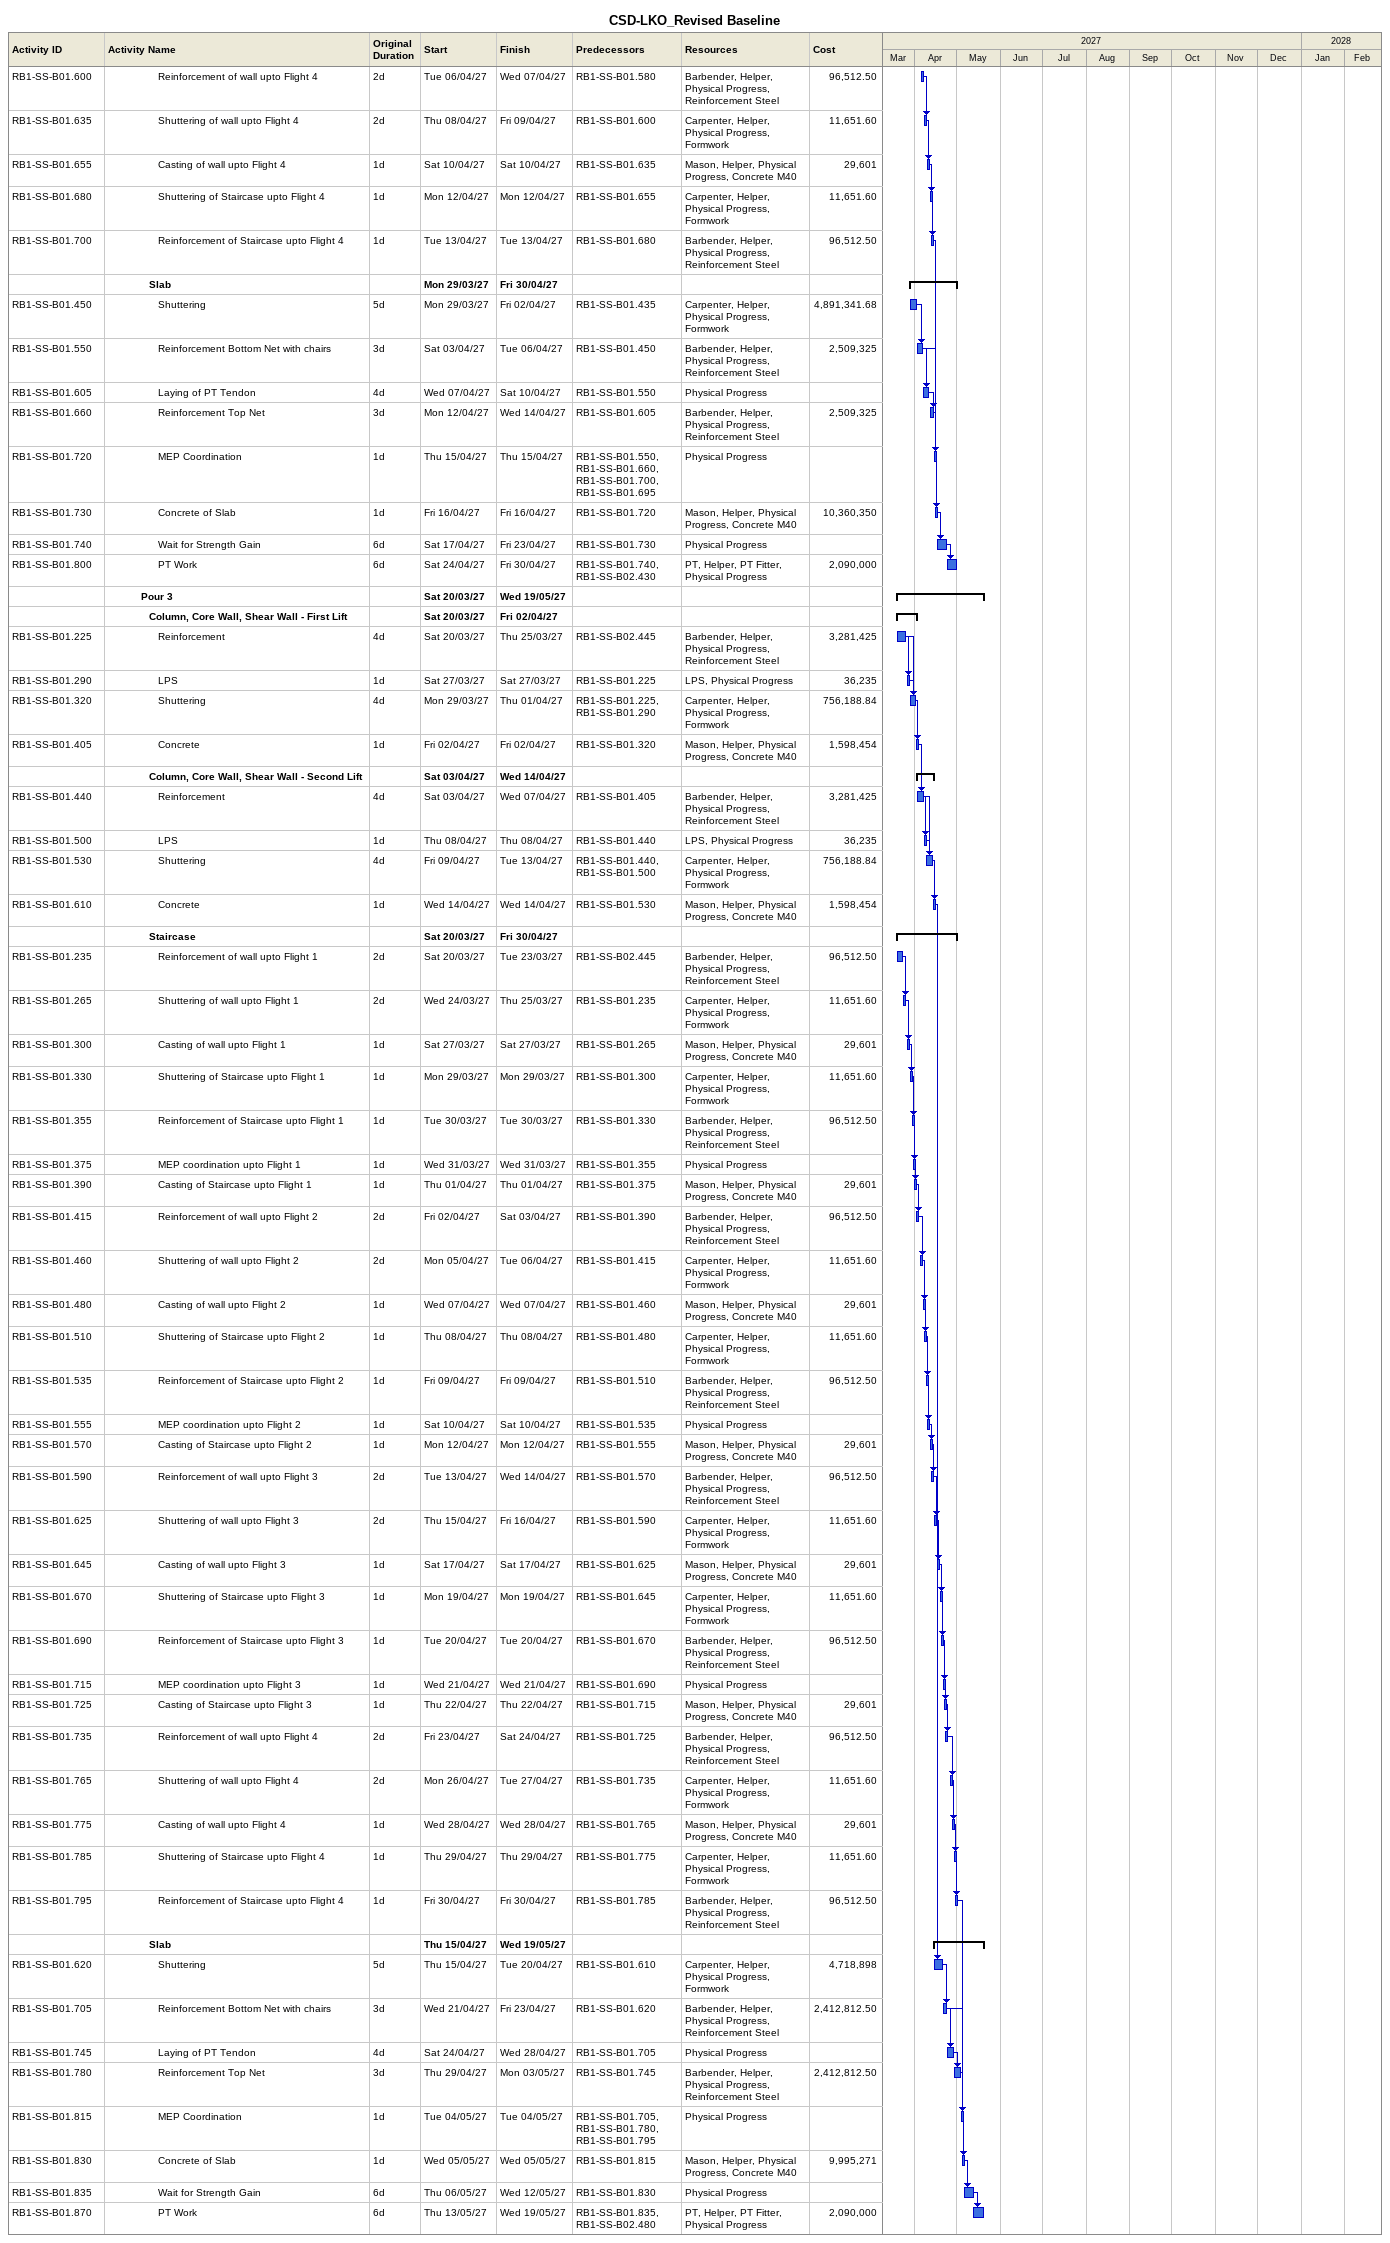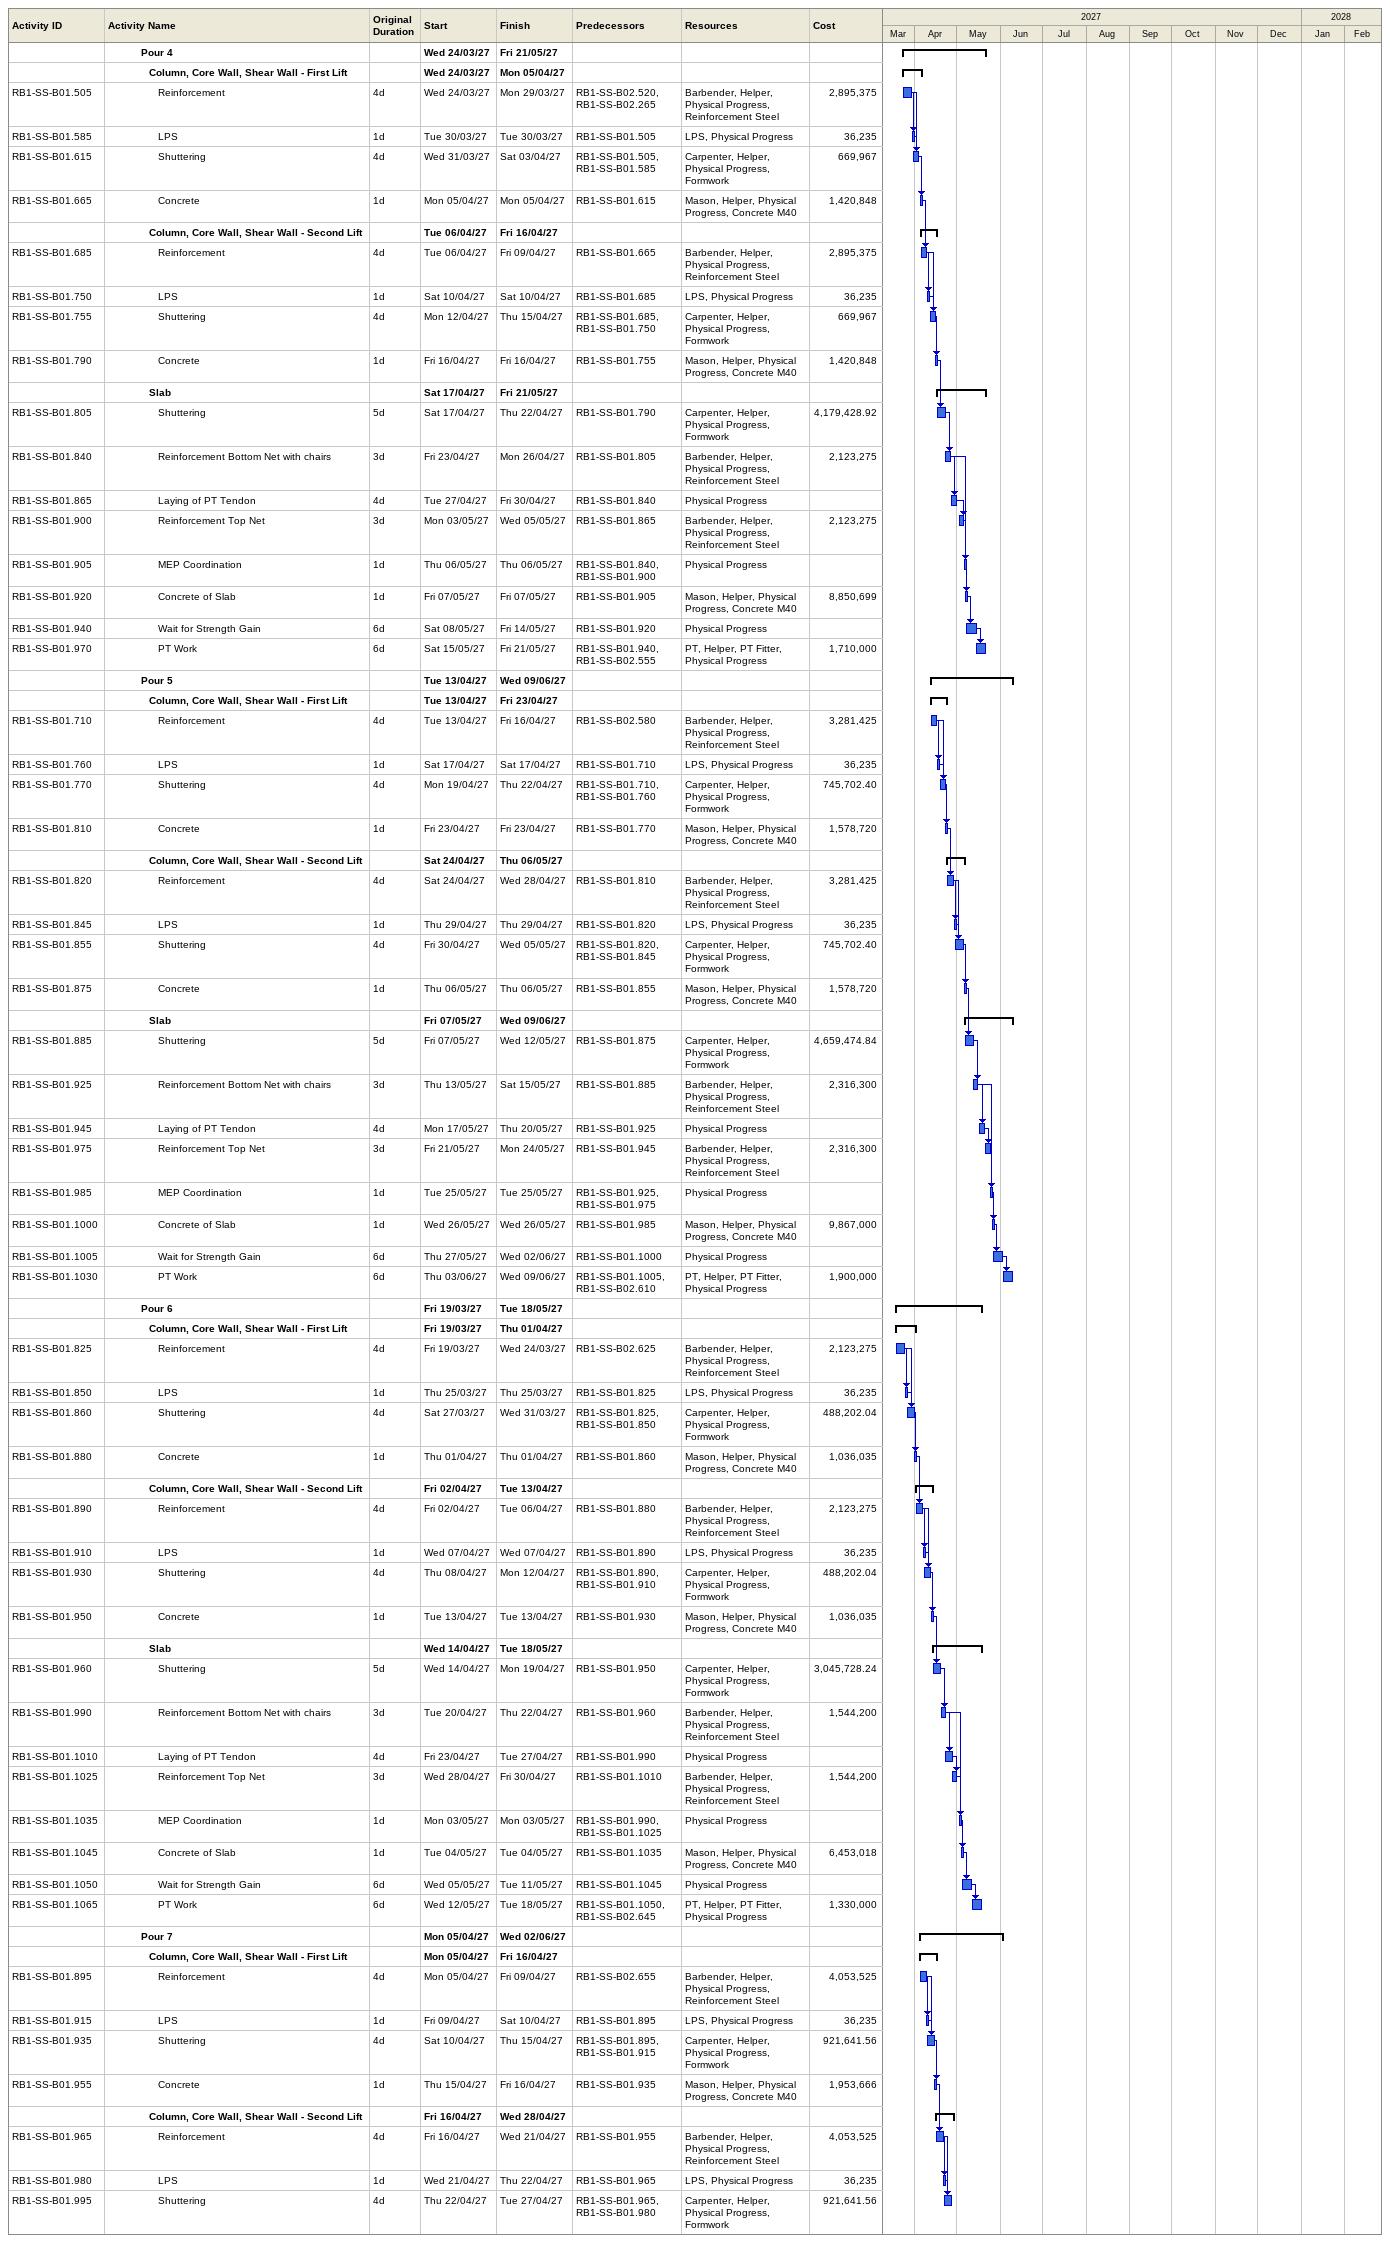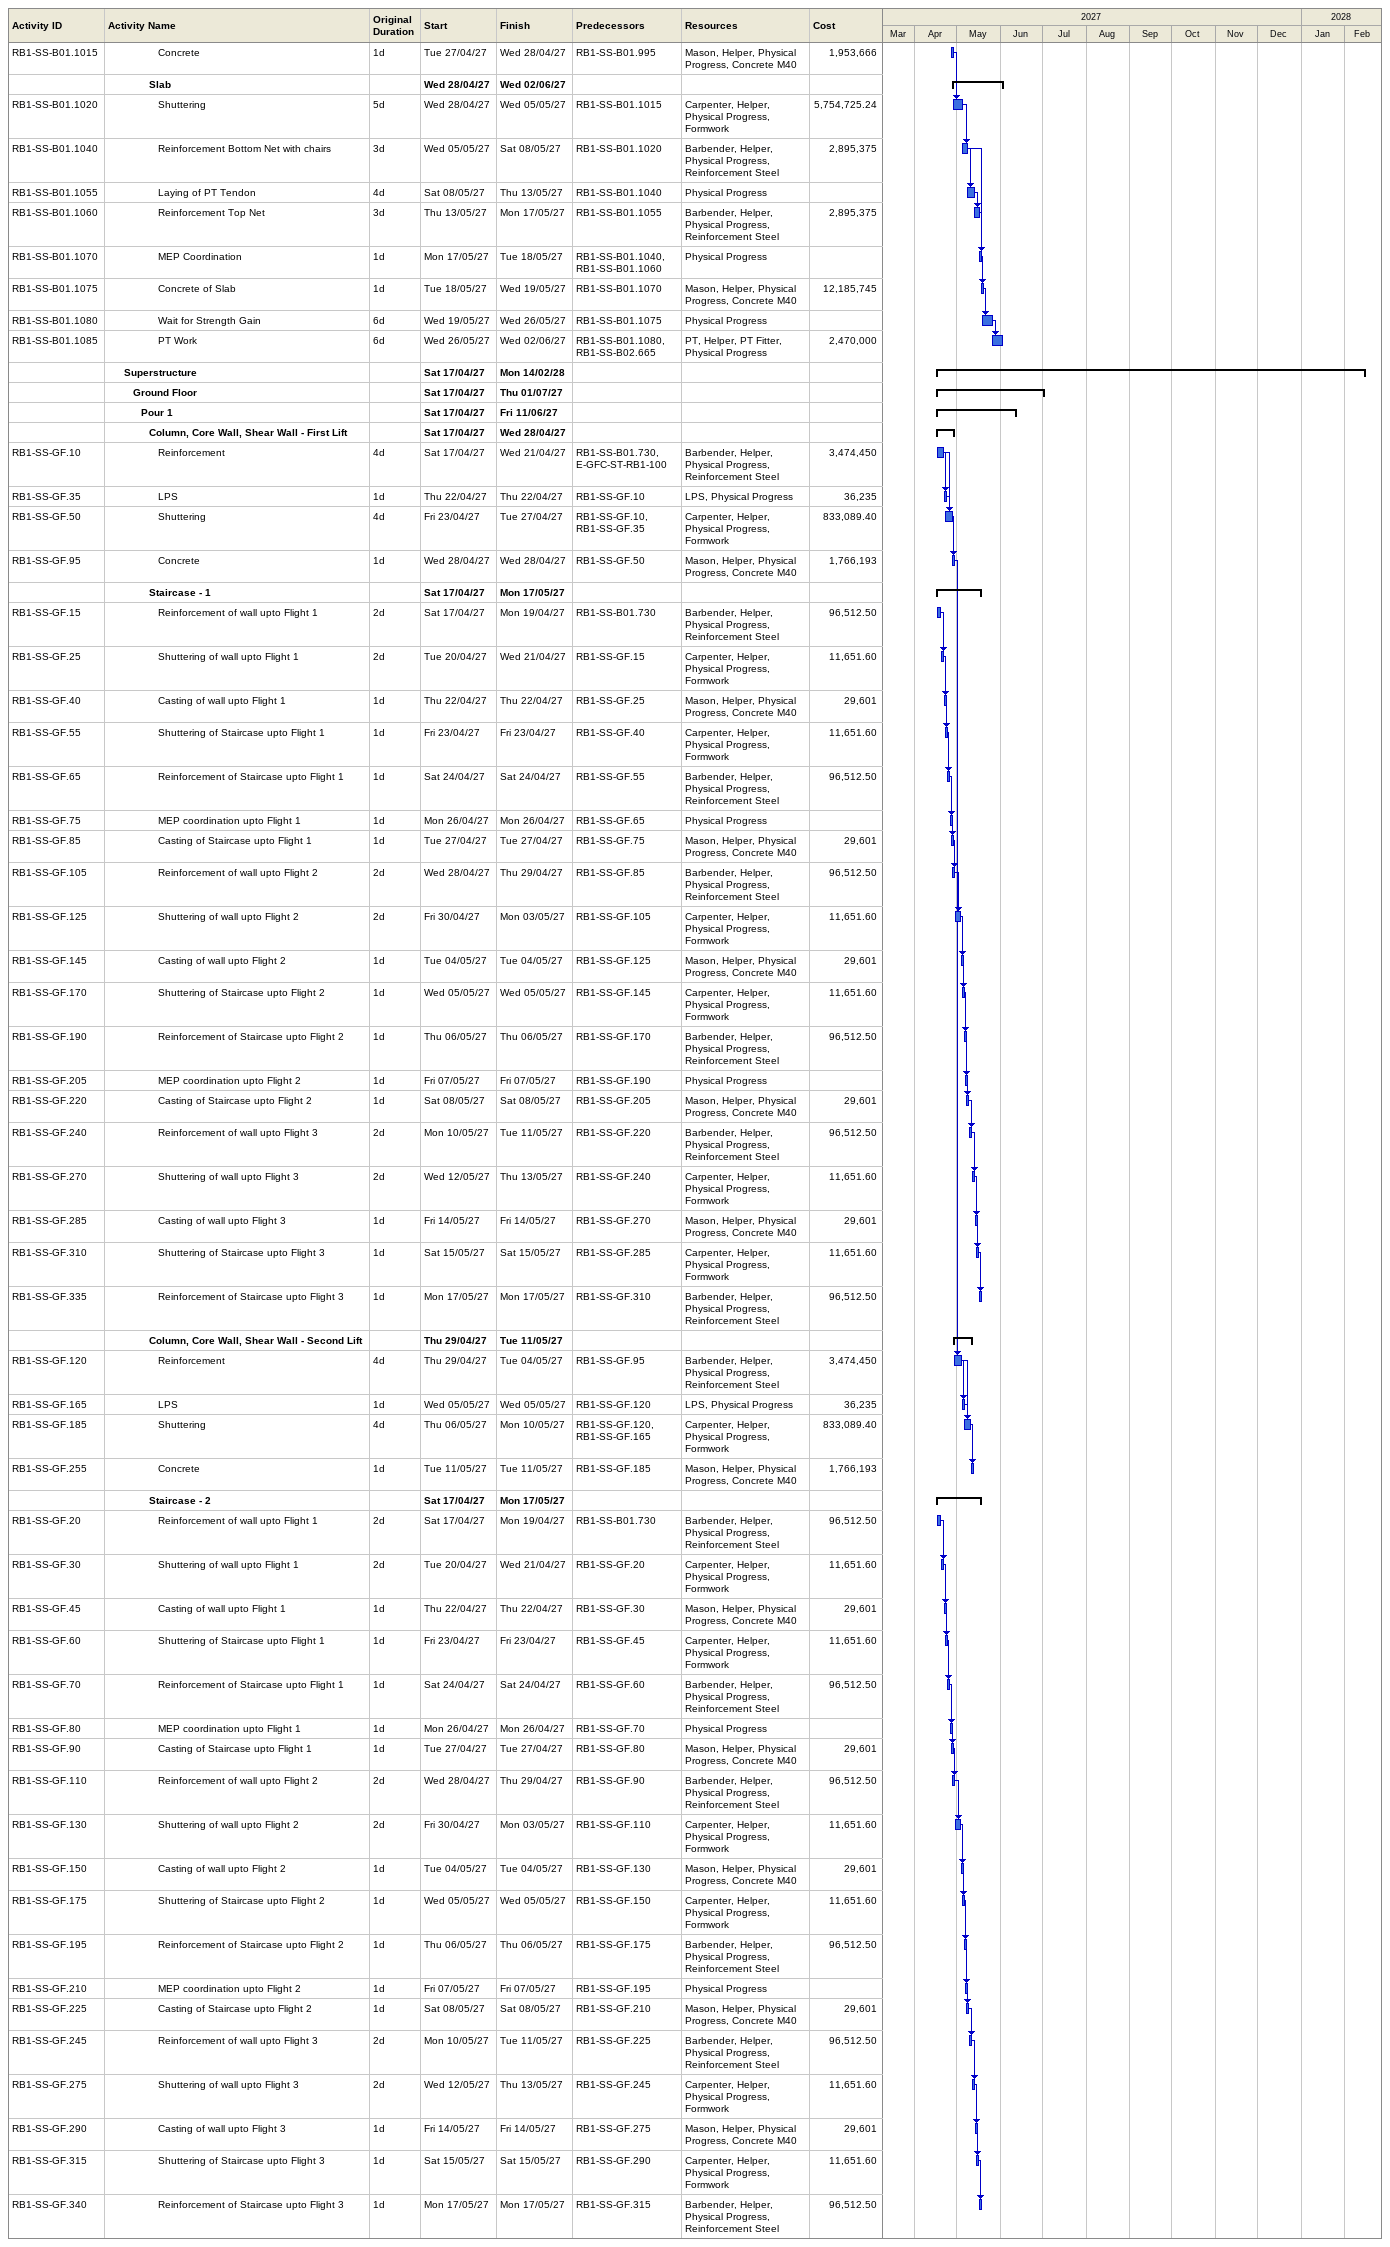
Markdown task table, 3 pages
CSD-LKO_Revised Baseline

| ID | Level | Task | Original duration | Start | Finish | Predecessors | Resources | Cost |
|---|---|---|---|---|---|---|---|---|
| RB1-SS-B01.600 | 7 | Reinforcement of wall upto Flight 4 | 2d | 2027-04-06 | 2027-04-07 | RB1-SS-B01.580 | Barbender, Helper, Physical Progress, Reinforcement Steel | 96512.50 |
| RB1-SS-B01.635 | 7 | Shuttering of wall upto Flight 4 | 2d | 2027-04-08 | 2027-04-09 | RB1-SS-B01.600 | Carpenter, Helper, Physical Progress, Formwork | 11651.60 |
| RB1-SS-B01.655 | 7 | Casting of wall upto Flight 4 | 1d | 2027-04-10 | 2027-04-10 | RB1-SS-B01.635 | Mason, Helper, Physical Progress, Concrete M40 | 29601 |
| RB1-SS-B01.680 | 7 | Shuttering of Staircase upto Flight 4 | 1d | 2027-04-12 | 2027-04-12 | RB1-SS-B01.655 | Carpenter, Helper, Physical Progress, Formwork | 11651.60 |
| RB1-SS-B01.700 | 7 | Reinforcement of Staircase upto Flight 4 | 1d | 2027-04-13 | 2027-04-13 | RB1-SS-B01.680 | Barbender, Helper, Physical Progress, Reinforcement Steel | 96512.50 |
|  | 6 | **Slab** |  | 2027-03-29 | 2027-04-30 |  |  |  |
| RB1-SS-B01.450 | 7 | Shuttering | 5d | 2027-03-29 | 2027-04-02 | RB1-SS-B01.435 | Carpenter, Helper, Physical Progress, Formwork | 4891341.68 |
| RB1-SS-B01.550 | 7 | Reinforcement Bottom Net with chairs | 3d | 2027-04-03 | 2027-04-06 | RB1-SS-B01.450 | Barbender, Helper, Physical Progress, Reinforcement Steel | 2509325 |
| RB1-SS-B01.605 | 7 | Laying of PT Tendon | 4d | 2027-04-07 | 2027-04-10 | RB1-SS-B01.550 | Physical Progress |  |
| RB1-SS-B01.660 | 7 | Reinforcement Top Net | 3d | 2027-04-12 | 2027-04-14 | RB1-SS-B01.605 | Barbender, Helper, Physical Progress, Reinforcement Steel | 2509325 |
| RB1-SS-B01.720 | 7 | MEP Coordination | 1d | 2027-04-15 | 2027-04-15 | RB1-SS-B01.550, RB1-SS-B01.660, RB1-SS-B01.700, RB1-SS-B01.695 | Physical Progress |  |
| RB1-SS-B01.730 | 7 | Concrete of Slab | 1d | 2027-04-16 | 2027-04-16 | RB1-SS-B01.720 | Mason, Helper, Physical Progress, Concrete M40 | 10360350 |
| RB1-SS-B01.740 | 7 | Wait for Strength Gain | 6d | 2027-04-17 | 2027-04-23 | RB1-SS-B01.730 | Physical Progress |  |
| RB1-SS-B01.800 | 7 | PT Work | 6d | 2027-04-24 | 2027-04-30 | RB1-SS-B01.740, RB1-SS-B02.430 | PT, Helper, PT Fitter, Physical Progress | 2090000 |
|  | 5 | **Pour 3** |  | 2027-03-20 | 2027-05-19 |  |  |  |
|  | 6 | **Column, Core Wall, Shear Wall - First Lift** |  | 2027-03-20 | 2027-04-02 |  |  |  |
| RB1-SS-B01.225 | 7 | Reinforcement | 4d | 2027-03-20 | 2027-03-25 | RB1-SS-B02.445 | Barbender, Helper, Physical Progress, Reinforcement Steel | 3281425 |
| RB1-SS-B01.290 | 7 | LPS | 1d | 2027-03-27 | 2027-03-27 | RB1-SS-B01.225 | LPS, Physical Progress | 36235 |
| RB1-SS-B01.320 | 7 | Shuttering | 4d | 2027-03-29 | 2027-04-01 | RB1-SS-B01.225, RB1-SS-B01.290 | Carpenter, Helper, Physical Progress, Formwork | 756188.84 |
| RB1-SS-B01.405 | 7 | Concrete | 1d | 2027-04-02 | 2027-04-02 | RB1-SS-B01.320 | Mason, Helper, Physical Progress, Concrete M40 | 1598454 |
|  | 6 | **Column, Core Wall, Shear Wall - Second Lift** |  | 2027-04-03 | 2027-04-14 |  |  |  |
| RB1-SS-B01.440 | 7 | Reinforcement | 4d | 2027-04-03 | 2027-04-07 | RB1-SS-B01.405 | Barbender, Helper, Physical Progress, Reinforcement Steel | 3281425 |
| RB1-SS-B01.500 | 7 | LPS | 1d | 2027-04-08 | 2027-04-08 | RB1-SS-B01.440 | LPS, Physical Progress | 36235 |
| RB1-SS-B01.530 | 7 | Shuttering | 4d | 2027-04-09 | 2027-04-13 | RB1-SS-B01.440, RB1-SS-B01.500 | Carpenter, Helper, Physical Progress, Formwork | 756188.84 |
| RB1-SS-B01.610 | 7 | Concrete | 1d | 2027-04-14 | 2027-04-14 | RB1-SS-B01.530 | Mason, Helper, Physical Progress, Concrete M40 | 1598454 |
|  | 6 | **Staircase** |  | 2027-03-20 | 2027-04-30 |  |  |  |
| RB1-SS-B01.235 | 7 | Reinforcement of wall upto Flight 1 | 2d | 2027-03-20 | 2027-03-23 | RB1-SS-B02.445 | Barbender, Helper, Physical Progress, Reinforcement Steel | 96512.50 |
| RB1-SS-B01.265 | 7 | Shuttering of wall upto Flight 1 | 2d | 2027-03-24 | 2027-03-25 | RB1-SS-B01.235 | Carpenter, Helper, Physical Progress, Formwork | 11651.60 |
| RB1-SS-B01.300 | 7 | Casting of wall upto Flight 1 | 1d | 2027-03-27 | 2027-03-27 | RB1-SS-B01.265 | Mason, Helper, Physical Progress, Concrete M40 | 29601 |
| RB1-SS-B01.330 | 7 | Shuttering of Staircase upto Flight 1 | 1d | 2027-03-29 | 2027-03-29 | RB1-SS-B01.300 | Carpenter, Helper, Physical Progress, Formwork | 11651.60 |
| RB1-SS-B01.355 | 7 | Reinforcement of Staircase upto Flight 1 | 1d | 2027-03-30 | 2027-03-30 | RB1-SS-B01.330 | Barbender, Helper, Physical Progress, Reinforcement Steel | 96512.50 |
| RB1-SS-B01.375 | 7 | MEP coordination upto Flight 1 | 1d | 2027-03-31 | 2027-03-31 | RB1-SS-B01.355 | Physical Progress |  |
| RB1-SS-B01.390 | 7 | Casting of Staircase upto Flight 1 | 1d | 2027-04-01 | 2027-04-01 | RB1-SS-B01.375 | Mason, Helper, Physical Progress, Concrete M40 | 29601 |
| RB1-SS-B01.415 | 7 | Reinforcement of wall upto Flight 2 | 2d | 2027-04-02 | 2027-04-03 | RB1-SS-B01.390 | Barbender, Helper, Physical Progress, Reinforcement Steel | 96512.50 |
| RB1-SS-B01.460 | 7 | Shuttering of wall upto Flight 2 | 2d | 2027-04-05 | 2027-04-06 | RB1-SS-B01.415 | Carpenter, Helper, Physical Progress, Formwork | 11651.60 |
| RB1-SS-B01.480 | 7 | Casting of wall upto Flight 2 | 1d | 2027-04-07 | 2027-04-07 | RB1-SS-B01.460 | Mason, Helper, Physical Progress, Concrete M40 | 29601 |
| RB1-SS-B01.510 | 7 | Shuttering of Staircase upto Flight 2 | 1d | 2027-04-08 | 2027-04-08 | RB1-SS-B01.480 | Carpenter, Helper, Physical Progress, Formwork | 11651.60 |
| RB1-SS-B01.535 | 7 | Reinforcement of Staircase upto Flight 2 | 1d | 2027-04-09 | 2027-04-09 | RB1-SS-B01.510 | Barbender, Helper, Physical Progress, Reinforcement Steel | 96512.50 |
| RB1-SS-B01.555 | 7 | MEP coordination upto Flight 2 | 1d | 2027-04-10 | 2027-04-10 | RB1-SS-B01.535 | Physical Progress |  |
| RB1-SS-B01.570 | 7 | Casting of Staircase upto Flight 2 | 1d | 2027-04-12 | 2027-04-12 | RB1-SS-B01.555 | Mason, Helper, Physical Progress, Concrete M40 | 29601 |
| RB1-SS-B01.590 | 7 | Reinforcement of wall upto Flight 3 | 2d | 2027-04-13 | 2027-04-14 | RB1-SS-B01.570 | Barbender, Helper, Physical Progress, Reinforcement Steel | 96512.50 |
| RB1-SS-B01.625 | 7 | Shuttering of wall upto Flight 3 | 2d | 2027-04-15 | 2027-04-16 | RB1-SS-B01.590 | Carpenter, Helper, Physical Progress, Formwork | 11651.60 |
| RB1-SS-B01.645 | 7 | Casting of wall upto Flight 3 | 1d | 2027-04-17 | 2027-04-17 | RB1-SS-B01.625 | Mason, Helper, Physical Progress, Concrete M40 | 29601 |
| RB1-SS-B01.670 | 7 | Shuttering of Staircase upto Flight 3 | 1d | 2027-04-19 | 2027-04-19 | RB1-SS-B01.645 | Carpenter, Helper, Physical Progress, Formwork | 11651.60 |
| RB1-SS-B01.690 | 7 | Reinforcement of Staircase upto Flight 3 | 1d | 2027-04-20 | 2027-04-20 | RB1-SS-B01.670 | Barbender, Helper, Physical Progress, Reinforcement Steel | 96512.50 |
| RB1-SS-B01.715 | 7 | MEP coordination upto Flight 3 | 1d | 2027-04-21 | 2027-04-21 | RB1-SS-B01.690 | Physical Progress |  |
| RB1-SS-B01.725 | 7 | Casting of Staircase upto Flight 3 | 1d | 2027-04-22 | 2027-04-22 | RB1-SS-B01.715 | Mason, Helper, Physical Progress, Concrete M40 | 29601 |
| RB1-SS-B01.735 | 7 | Reinforcement of wall upto Flight 4 | 2d | 2027-04-23 | 2027-04-24 | RB1-SS-B01.725 | Barbender, Helper, Physical Progress, Reinforcement Steel | 96512.50 |
| RB1-SS-B01.765 | 7 | Shuttering of wall upto Flight 4 | 2d | 2027-04-26 | 2027-04-27 | RB1-SS-B01.735 | Carpenter, Helper, Physical Progress, Formwork | 11651.60 |
| RB1-SS-B01.775 | 7 | Casting of wall upto Flight 4 | 1d | 2027-04-28 | 2027-04-28 | RB1-SS-B01.765 | Mason, Helper, Physical Progress, Concrete M40 | 29601 |
| RB1-SS-B01.785 | 7 | Shuttering of Staircase upto Flight 4 | 1d | 2027-04-29 | 2027-04-29 | RB1-SS-B01.775 | Carpenter, Helper, Physical Progress, Formwork | 11651.60 |
| RB1-SS-B01.795 | 7 | Reinforcement of Staircase upto Flight 4 | 1d | 2027-04-30 | 2027-04-30 | RB1-SS-B01.785 | Barbender, Helper, Physical Progress, Reinforcement Steel | 96512.50 |
|  | 6 | **Slab** |  | 2027-04-15 | 2027-05-19 |  |  |  |
| RB1-SS-B01.620 | 7 | Shuttering | 5d | 2027-04-15 | 2027-04-20 | RB1-SS-B01.610 | Carpenter, Helper, Physical Progress, Formwork | 4718898 |
| RB1-SS-B01.705 | 7 | Reinforcement Bottom Net with chairs | 3d | 2027-04-21 | 2027-04-23 | RB1-SS-B01.620 | Barbender, Helper, Physical Progress, Reinforcement Steel | 2412812.50 |
| RB1-SS-B01.745 | 7 | Laying of PT Tendon | 4d | 2027-04-24 | 2027-04-28 | RB1-SS-B01.705 | Physical Progress |  |
| RB1-SS-B01.780 | 7 | Reinforcement Top Net | 3d | 2027-04-29 | 2027-05-03 | RB1-SS-B01.745 | Barbender, Helper, Physical Progress, Reinforcement Steel | 2412812.50 |
| RB1-SS-B01.815 | 7 | MEP Coordination | 1d | 2027-05-04 | 2027-05-04 | RB1-SS-B01.705, RB1-SS-B01.780, RB1-SS-B01.795 | Physical Progress |  |
| RB1-SS-B01.830 | 7 | Concrete of Slab | 1d | 2027-05-05 | 2027-05-05 | RB1-SS-B01.815 | Mason, Helper, Physical Progress, Concrete M40 | 9995271 |
| RB1-SS-B01.835 | 7 | Wait for Strength Gain | 6d | 2027-05-06 | 2027-05-12 | RB1-SS-B01.830 | Physical Progress |  |
| RB1-SS-B01.870 | 7 | PT Work | 6d | 2027-05-13 | 2027-05-19 | RB1-SS-B01.835, RB1-SS-B02.480 | PT, Helper, PT Fitter, Physical Progress | 2090000 |
|  | 5 | **Pour 4** |  | 2027-03-24 | 2027-05-21 |  |  |  |
|  | 6 | **Column, Core Wall, Shear Wall - First Lift** |  | 2027-03-24 | 2027-04-05 |  |  |  |
| RB1-SS-B01.505 | 7 | Reinforcement | 4d | 2027-03-24 | 2027-03-29 | RB1-SS-B02.520, RB1-SS-B02.265 | Barbender, Helper, Physical Progress, Reinforcement Steel | 2895375 |
| RB1-SS-B01.585 | 7 | LPS | 1d | 2027-03-30 | 2027-03-30 | RB1-SS-B01.505 | LPS, Physical Progress | 36235 |
| RB1-SS-B01.615 | 7 | Shuttering | 4d | 2027-03-31 | 2027-04-03 | RB1-SS-B01.505, RB1-SS-B01.585 | Carpenter, Helper, Physical Progress, Formwork | 669967 |
| RB1-SS-B01.665 | 7 | Concrete | 1d | 2027-04-05 | 2027-04-05 | RB1-SS-B01.615 | Mason, Helper, Physical Progress, Concrete M40 | 1420848 |
|  | 6 | **Column, Core Wall, Shear Wall - Second Lift** |  | 2027-04-06 | 2027-04-16 |  |  |  |
| RB1-SS-B01.685 | 7 | Reinforcement | 4d | 2027-04-06 | 2027-04-09 | RB1-SS-B01.665 | Barbender, Helper, Physical Progress, Reinforcement Steel | 2895375 |
| RB1-SS-B01.750 | 7 | LPS | 1d | 2027-04-10 | 2027-04-10 | RB1-SS-B01.685 | LPS, Physical Progress | 36235 |
| RB1-SS-B01.755 | 7 | Shuttering | 4d | 2027-04-12 | 2027-04-15 | RB1-SS-B01.685, RB1-SS-B01.750 | Carpenter, Helper, Physical Progress, Formwork | 669967 |
| RB1-SS-B01.790 | 7 | Concrete | 1d | 2027-04-16 | 2027-04-16 | RB1-SS-B01.755 | Mason, Helper, Physical Progress, Concrete M40 | 1420848 |
|  | 6 | **Slab** |  | 2027-04-17 | 2027-05-21 |  |  |  |
| RB1-SS-B01.805 | 7 | Shuttering | 5d | 2027-04-17 | 2027-04-22 | RB1-SS-B01.790 | Carpenter, Helper, Physical Progress, Formwork | 4179428.92 |
| RB1-SS-B01.840 | 7 | Reinforcement Bottom Net with chairs | 3d | 2027-04-23 | 2027-04-26 | RB1-SS-B01.805 | Barbender, Helper, Physical Progress, Reinforcement Steel | 2123275 |
| RB1-SS-B01.865 | 7 | Laying of PT Tendon | 4d | 2027-04-27 | 2027-04-30 | RB1-SS-B01.840 | Physical Progress |  |
| RB1-SS-B01.900 | 7 | Reinforcement Top Net | 3d | 2027-05-03 | 2027-05-05 | RB1-SS-B01.865 | Barbender, Helper, Physical Progress, Reinforcement Steel | 2123275 |
| RB1-SS-B01.905 | 7 | MEP Coordination | 1d | 2027-05-06 | 2027-05-06 | RB1-SS-B01.840, RB1-SS-B01.900 | Physical Progress |  |
| RB1-SS-B01.920 | 7 | Concrete of Slab | 1d | 2027-05-07 | 2027-05-07 | RB1-SS-B01.905 | Mason, Helper, Physical Progress, Concrete M40 | 8850699 |
| RB1-SS-B01.940 | 7 | Wait for Strength Gain | 6d | 2027-05-08 | 2027-05-14 | RB1-SS-B01.920 | Physical Progress |  |
| RB1-SS-B01.970 | 7 | PT Work | 6d | 2027-05-15 | 2027-05-21 | RB1-SS-B01.940, RB1-SS-B02.555 | PT, Helper, PT Fitter, Physical Progress | 1710000 |
|  | 5 | **Pour 5** |  | 2027-04-13 | 2027-06-09 |  |  |  |
|  | 6 | **Column, Core Wall, Shear Wall - First Lift** |  | 2027-04-13 | 2027-04-23 |  |  |  |
| RB1-SS-B01.710 | 7 | Reinforcement | 4d | 2027-04-13 | 2027-04-16 | RB1-SS-B02.580 | Barbender, Helper, Physical Progress, Reinforcement Steel | 3281425 |
| RB1-SS-B01.760 | 7 | LPS | 1d | 2027-04-17 | 2027-04-17 | RB1-SS-B01.710 | LPS, Physical Progress | 36235 |
| RB1-SS-B01.770 | 7 | Shuttering | 4d | 2027-04-19 | 2027-04-22 | RB1-SS-B01.710, RB1-SS-B01.760 | Carpenter, Helper, Physical Progress, Formwork | 745702.40 |
| RB1-SS-B01.810 | 7 | Concrete | 1d | 2027-04-23 | 2027-04-23 | RB1-SS-B01.770 | Mason, Helper, Physical Progress, Concrete M40 | 1578720 |
|  | 6 | **Column, Core Wall, Shear Wall - Second Lift** |  | 2027-04-24 | 2027-05-06 |  |  |  |
| RB1-SS-B01.820 | 7 | Reinforcement | 4d | 2027-04-24 | 2027-04-28 | RB1-SS-B01.810 | Barbender, Helper, Physical Progress, Reinforcement Steel | 3281425 |
| RB1-SS-B01.845 | 7 | LPS | 1d | 2027-04-29 | 2027-04-29 | RB1-SS-B01.820 | LPS, Physical Progress | 36235 |
| RB1-SS-B01.855 | 7 | Shuttering | 4d | 2027-04-30 | 2027-05-05 | RB1-SS-B01.820, RB1-SS-B01.845 | Carpenter, Helper, Physical Progress, Formwork | 745702.40 |
| RB1-SS-B01.875 | 7 | Concrete | 1d | 2027-05-06 | 2027-05-06 | RB1-SS-B01.855 | Mason, Helper, Physical Progress, Concrete M40 | 1578720 |
|  | 6 | **Slab** |  | 2027-05-07 | 2027-06-09 |  |  |  |
| RB1-SS-B01.885 | 7 | Shuttering | 5d | 2027-05-07 | 2027-05-12 | RB1-SS-B01.875 | Carpenter, Helper, Physical Progress, Formwork | 4659474.84 |
| RB1-SS-B01.925 | 7 | Reinforcement Bottom Net with chairs | 3d | 2027-05-13 | 2027-05-15 | RB1-SS-B01.885 | Barbender, Helper, Physical Progress, Reinforcement Steel | 2316300 |
| RB1-SS-B01.945 | 7 | Laying of PT Tendon | 4d | 2027-05-17 | 2027-05-20 | RB1-SS-B01.925 | Physical Progress |  |
| RB1-SS-B01.975 | 7 | Reinforcement Top Net | 3d | 2027-05-21 | 2027-05-24 | RB1-SS-B01.945 | Barbender, Helper, Physical Progress, Reinforcement Steel | 2316300 |
| RB1-SS-B01.985 | 7 | MEP Coordination | 1d | 2027-05-25 | 2027-05-25 | RB1-SS-B01.925, RB1-SS-B01.975 | Physical Progress |  |
| RB1-SS-B01.1000 | 7 | Concrete of Slab | 1d | 2027-05-26 | 2027-05-26 | RB1-SS-B01.985 | Mason, Helper, Physical Progress, Concrete M40 | 9867000 |
| RB1-SS-B01.1005 | 7 | Wait for Strength Gain | 6d | 2027-05-27 | 2027-06-02 | RB1-SS-B01.1000 | Physical Progress |  |
| RB1-SS-B01.1030 | 7 | PT Work | 6d | 2027-06-03 | 2027-06-09 | RB1-SS-B01.1005, RB1-SS-B02.610 | PT, Helper, PT Fitter, Physical Progress | 1900000 |
|  | 5 | **Pour 6** |  | 2027-03-19 | 2027-05-18 |  |  |  |
|  | 6 | **Column, Core Wall, Shear Wall - First Lift** |  | 2027-03-19 | 2027-04-01 |  |  |  |
| RB1-SS-B01.825 | 7 | Reinforcement | 4d | 2027-03-19 | 2027-03-24 | RB1-SS-B02.625 | Barbender, Helper, Physical Progress, Reinforcement Steel | 2123275 |
| RB1-SS-B01.850 | 7 | LPS | 1d | 2027-03-25 | 2027-03-25 | RB1-SS-B01.825 | LPS, Physical Progress | 36235 |
| RB1-SS-B01.860 | 7 | Shuttering | 4d | 2027-03-27 | 2027-03-31 | RB1-SS-B01.825, RB1-SS-B01.850 | Carpenter, Helper, Physical Progress, Formwork | 488202.04 |
| RB1-SS-B01.880 | 7 | Concrete | 1d | 2027-04-01 | 2027-04-01 | RB1-SS-B01.860 | Mason, Helper, Physical Progress, Concrete M40 | 1036035 |
|  | 6 | **Column, Core Wall, Shear Wall - Second Lift** |  | 2027-04-02 | 2027-04-13 |  |  |  |
| RB1-SS-B01.890 | 7 | Reinforcement | 4d | 2027-04-02 | 2027-04-06 | RB1-SS-B01.880 | Barbender, Helper, Physical Progress, Reinforcement Steel | 2123275 |
| RB1-SS-B01.910 | 7 | LPS | 1d | 2027-04-07 | 2027-04-07 | RB1-SS-B01.890 | LPS, Physical Progress | 36235 |
| RB1-SS-B01.930 | 7 | Shuttering | 4d | 2027-04-08 | 2027-04-12 | RB1-SS-B01.890, RB1-SS-B01.910 | Carpenter, Helper, Physical Progress, Formwork | 488202.04 |
| RB1-SS-B01.950 | 7 | Concrete | 1d | 2027-04-13 | 2027-04-13 | RB1-SS-B01.930 | Mason, Helper, Physical Progress, Concrete M40 | 1036035 |
|  | 6 | **Slab** |  | 2027-04-14 | 2027-05-18 |  |  |  |
| RB1-SS-B01.960 | 7 | Shuttering | 5d | 2027-04-14 | 2027-04-19 | RB1-SS-B01.950 | Carpenter, Helper, Physical Progress, Formwork | 3045728.24 |
| RB1-SS-B01.990 | 7 | Reinforcement Bottom Net with chairs | 3d | 2027-04-20 | 2027-04-22 | RB1-SS-B01.960 | Barbender, Helper, Physical Progress, Reinforcement Steel | 1544200 |
| RB1-SS-B01.1010 | 7 | Laying of PT Tendon | 4d | 2027-04-23 | 2027-04-27 | RB1-SS-B01.990 | Physical Progress |  |
| RB1-SS-B01.1025 | 7 | Reinforcement Top Net | 3d | 2027-04-28 | 2027-04-30 | RB1-SS-B01.1010 | Barbender, Helper, Physical Progress, Reinforcement Steel | 1544200 |
| RB1-SS-B01.1035 | 7 | MEP Coordination | 1d | 2027-05-03 | 2027-05-03 | RB1-SS-B01.990, RB1-SS-B01.1025 | Physical Progress |  |
| RB1-SS-B01.1045 | 7 | Concrete of Slab | 1d | 2027-05-04 | 2027-05-04 | RB1-SS-B01.1035 | Mason, Helper, Physical Progress, Concrete M40 | 6453018 |
| RB1-SS-B01.1050 | 7 | Wait for Strength Gain | 6d | 2027-05-05 | 2027-05-11 | RB1-SS-B01.1045 | Physical Progress |  |
| RB1-SS-B01.1065 | 7 | PT Work | 6d | 2027-05-12 | 2027-05-18 | RB1-SS-B01.1050, RB1-SS-B02.645 | PT, Helper, PT Fitter, Physical Progress | 1330000 |
|  | 5 | **Pour 7** |  | 2027-04-05 | 2027-06-02 |  |  |  |
|  | 6 | **Column, Core Wall, Shear Wall - First Lift** |  | 2027-04-05 | 2027-04-16 |  |  |  |
| RB1-SS-B01.895 | 7 | Reinforcement | 4d | 2027-04-05 | 2027-04-09 | RB1-SS-B02.655 | Barbender, Helper, Physical Progress, Reinforcement Steel | 4053525 |
| RB1-SS-B01.915 | 7 | LPS | 1d | 2027-04-09 | 2027-04-10 | RB1-SS-B01.895 | LPS, Physical Progress | 36235 |
| RB1-SS-B01.935 | 7 | Shuttering | 4d | 2027-04-10 | 2027-04-15 | RB1-SS-B01.895, RB1-SS-B01.915 | Carpenter, Helper, Physical Progress, Formwork | 921641.56 |
| RB1-SS-B01.955 | 7 | Concrete | 1d | 2027-04-15 | 2027-04-16 | RB1-SS-B01.935 | Mason, Helper, Physical Progress, Concrete M40 | 1953666 |
|  | 6 | **Column, Core Wall, Shear Wall - Second Lift** |  | 2027-04-16 | 2027-04-28 |  |  |  |
| RB1-SS-B01.965 | 7 | Reinforcement | 4d | 2027-04-16 | 2027-04-21 | RB1-SS-B01.955 | Barbender, Helper, Physical Progress, Reinforcement Steel | 4053525 |
| RB1-SS-B01.980 | 7 | LPS | 1d | 2027-04-21 | 2027-04-22 | RB1-SS-B01.965 | LPS, Physical Progress | 36235 |
| RB1-SS-B01.995 | 7 | Shuttering | 4d | 2027-04-22 | 2027-04-27 | RB1-SS-B01.965, RB1-SS-B01.980 | Carpenter, Helper, Physical Progress, Formwork | 921641.56 |
| RB1-SS-B01.1015 | 7 | Concrete | 1d | 2027-04-27 | 2027-04-28 | RB1-SS-B01.995 | Mason, Helper, Physical Progress, Concrete M40 | 1953666 |
|  | 6 | **Slab** |  | 2027-04-28 | 2027-06-02 |  |  |  |
| RB1-SS-B01.1020 | 7 | Shuttering | 5d | 2027-04-28 | 2027-05-05 | RB1-SS-B01.1015 | Carpenter, Helper, Physical Progress, Formwork | 5754725.24 |
| RB1-SS-B01.1040 | 7 | Reinforcement Bottom Net with chairs | 3d | 2027-05-05 | 2027-05-08 | RB1-SS-B01.1020 | Barbender, Helper, Physical Progress, Reinforcement Steel | 2895375 |
| RB1-SS-B01.1055 | 7 | Laying of PT Tendon | 4d | 2027-05-08 | 2027-05-13 | RB1-SS-B01.1040 | Physical Progress |  |
| RB1-SS-B01.1060 | 7 | Reinforcement Top Net | 3d | 2027-05-13 | 2027-05-17 | RB1-SS-B01.1055 | Barbender, Helper, Physical Progress, Reinforcement Steel | 2895375 |
| RB1-SS-B01.1070 | 7 | MEP Coordination | 1d | 2027-05-17 | 2027-05-18 | RB1-SS-B01.1040, RB1-SS-B01.1060 | Physical Progress |  |
| RB1-SS-B01.1075 | 7 | Concrete of Slab | 1d | 2027-05-18 | 2027-05-19 | RB1-SS-B01.1070 | Mason, Helper, Physical Progress, Concrete M40 | 12185745 |
| RB1-SS-B01.1080 | 7 | Wait for Strength Gain | 6d | 2027-05-19 | 2027-05-26 | RB1-SS-B01.1075 | Physical Progress |  |
| RB1-SS-B01.1085 | 7 | PT Work | 6d | 2027-05-26 | 2027-06-02 | RB1-SS-B01.1080, RB1-SS-B02.665 | PT, Helper, PT Fitter, Physical Progress | 2470000 |
|  | 3 | **Superstructure** |  | 2027-04-17 | 2028-02-14 |  |  |  |
|  | 4 | **Ground Floor** |  | 2027-04-17 | 2027-07-01 |  |  |  |
|  | 5 | **Pour 1** |  | 2027-04-17 | 2027-06-11 |  |  |  |
|  | 6 | **Column, Core Wall, Shear Wall - First Lift** |  | 2027-04-17 | 2027-04-28 |  |  |  |
| RB1-SS-GF.10 | 7 | Reinforcement | 4d | 2027-04-17 | 2027-04-21 | RB1-SS-B01.730, E-GFC-ST-RB1-100 | Barbender, Helper, Physical Progress, Reinforcement Steel | 3474450 |
| RB1-SS-GF.35 | 7 | LPS | 1d | 2027-04-22 | 2027-04-22 | RB1-SS-GF.10 | LPS, Physical Progress | 36235 |
| RB1-SS-GF.50 | 7 | Shuttering | 4d | 2027-04-23 | 2027-04-27 | RB1-SS-GF.10, RB1-SS-GF.35 | Carpenter, Helper, Physical Progress, Formwork | 833089.40 |
| RB1-SS-GF.95 | 7 | Concrete | 1d | 2027-04-28 | 2027-04-28 | RB1-SS-GF.50 | Mason, Helper, Physical Progress, Concrete M40 | 1766193 |
|  | 6 | **Staircase - 1** |  | 2027-04-17 | 2027-05-17 |  |  |  |
| RB1-SS-GF.15 | 7 | Reinforcement of wall upto Flight 1 | 2d | 2027-04-17 | 2027-04-19 | RB1-SS-B01.730 | Barbender, Helper, Physical Progress, Reinforcement Steel | 96512.50 |
| RB1-SS-GF.25 | 7 | Shuttering of wall upto Flight 1 | 2d | 2027-04-20 | 2027-04-21 | RB1-SS-GF.15 | Carpenter, Helper, Physical Progress, Formwork | 11651.60 |
| RB1-SS-GF.40 | 7 | Casting of wall upto Flight 1 | 1d | 2027-04-22 | 2027-04-22 | RB1-SS-GF.25 | Mason, Helper, Physical Progress, Concrete M40 | 29601 |
| RB1-SS-GF.55 | 7 | Shuttering of Staircase upto Flight 1 | 1d | 2027-04-23 | 2027-04-23 | RB1-SS-GF.40 | Carpenter, Helper, Physical Progress, Formwork | 11651.60 |
| RB1-SS-GF.65 | 7 | Reinforcement of Staircase upto Flight 1 | 1d | 2027-04-24 | 2027-04-24 | RB1-SS-GF.55 | Barbender, Helper, Physical Progress, Reinforcement Steel | 96512.50 |
| RB1-SS-GF.75 | 7 | MEP coordination upto Flight 1 | 1d | 2027-04-26 | 2027-04-26 | RB1-SS-GF.65 | Physical Progress |  |
| RB1-SS-GF.85 | 7 | Casting of Staircase upto Flight 1 | 1d | 2027-04-27 | 2027-04-27 | RB1-SS-GF.75 | Mason, Helper, Physical Progress, Concrete M40 | 29601 |
| RB1-SS-GF.105 | 7 | Reinforcement of wall upto Flight 2 | 2d | 2027-04-28 | 2027-04-29 | RB1-SS-GF.85 | Barbender, Helper, Physical Progress, Reinforcement Steel | 96512.50 |
| RB1-SS-GF.125 | 7 | Shuttering of wall upto Flight 2 | 2d | 2027-04-30 | 2027-05-03 | RB1-SS-GF.105 | Carpenter, Helper, Physical Progress, Formwork | 11651.60 |
| RB1-SS-GF.145 | 7 | Casting of wall upto Flight 2 | 1d | 2027-05-04 | 2027-05-04 | RB1-SS-GF.125 | Mason, Helper, Physical Progress, Concrete M40 | 29601 |
| RB1-SS-GF.170 | 7 | Shuttering of Staircase upto Flight 2 | 1d | 2027-05-05 | 2027-05-05 | RB1-SS-GF.145 | Carpenter, Helper, Physical Progress, Formwork | 11651.60 |
| RB1-SS-GF.190 | 7 | Reinforcement of Staircase upto Flight 2 | 1d | 2027-05-06 | 2027-05-06 | RB1-SS-GF.170 | Barbender, Helper, Physical Progress, Reinforcement Steel | 96512.50 |
| RB1-SS-GF.205 | 7 | MEP coordination upto Flight 2 | 1d | 2027-05-07 | 2027-05-07 | RB1-SS-GF.190 | Physical Progress |  |
| RB1-SS-GF.220 | 7 | Casting of Staircase upto Flight 2 | 1d | 2027-05-08 | 2027-05-08 | RB1-SS-GF.205 | Mason, Helper, Physical Progress, Concrete M40 | 29601 |
| RB1-SS-GF.240 | 7 | Reinforcement of wall upto Flight 3 | 2d | 2027-05-10 | 2027-05-11 | RB1-SS-GF.220 | Barbender, Helper, Physical Progress, Reinforcement Steel | 96512.50 |
| RB1-SS-GF.270 | 7 | Shuttering of wall upto Flight 3 | 2d | 2027-05-12 | 2027-05-13 | RB1-SS-GF.240 | Carpenter, Helper, Physical Progress, Formwork | 11651.60 |
| RB1-SS-GF.285 | 7 | Casting of wall upto Flight 3 | 1d | 2027-05-14 | 2027-05-14 | RB1-SS-GF.270 | Mason, Helper, Physical Progress, Concrete M40 | 29601 |
| RB1-SS-GF.310 | 7 | Shuttering of Staircase upto Flight 3 | 1d | 2027-05-15 | 2027-05-15 | RB1-SS-GF.285 | Carpenter, Helper, Physical Progress, Formwork | 11651.60 |
| RB1-SS-GF.335 | 7 | Reinforcement of Staircase upto Flight 3 | 1d | 2027-05-17 | 2027-05-17 | RB1-SS-GF.310 | Barbender, Helper, Physical Progress, Reinforcement Steel | 96512.50 |
|  | 6 | **Column, Core Wall, Shear Wall - Second Lift** |  | 2027-04-29 | 2027-05-11 |  |  |  |
| RB1-SS-GF.120 | 7 | Reinforcement | 4d | 2027-04-29 | 2027-05-04 | RB1-SS-GF.95 | Barbender, Helper, Physical Progress, Reinforcement Steel | 3474450 |
| RB1-SS-GF.165 | 7 | LPS | 1d | 2027-05-05 | 2027-05-05 | RB1-SS-GF.120 | LPS, Physical Progress | 36235 |
| RB1-SS-GF.185 | 7 | Shuttering | 4d | 2027-05-06 | 2027-05-10 | RB1-SS-GF.120, RB1-SS-GF.165 | Carpenter, Helper, Physical Progress, Formwork | 833089.40 |
| RB1-SS-GF.255 | 7 | Concrete | 1d | 2027-05-11 | 2027-05-11 | RB1-SS-GF.185 | Mason, Helper, Physical Progress, Concrete M40 | 1766193 |
|  | 6 | **Staircase - 2** |  | 2027-04-17 | 2027-05-17 |  |  |  |
| RB1-SS-GF.20 | 7 | Reinforcement of wall upto Flight 1 | 2d | 2027-04-17 | 2027-04-19 | RB1-SS-B01.730 | Barbender, Helper, Physical Progress, Reinforcement Steel | 96512.50 |
| RB1-SS-GF.30 | 7 | Shuttering of wall upto Flight 1 | 2d | 2027-04-20 | 2027-04-21 | RB1-SS-GF.20 | Carpenter, Helper, Physical Progress, Formwork | 11651.60 |
| RB1-SS-GF.45 | 7 | Casting of wall upto Flight 1 | 1d | 2027-04-22 | 2027-04-22 | RB1-SS-GF.30 | Mason, Helper, Physical Progress, Concrete M40 | 29601 |
| RB1-SS-GF.60 | 7 | Shuttering of Staircase upto Flight 1 | 1d | 2027-04-23 | 2027-04-23 | RB1-SS-GF.45 | Carpenter, Helper, Physical Progress, Formwork | 11651.60 |
| RB1-SS-GF.70 | 7 | Reinforcement of Staircase upto Flight 1 | 1d | 2027-04-24 | 2027-04-24 | RB1-SS-GF.60 | Barbender, Helper, Physical Progress, Reinforcement Steel | 96512.50 |
| RB1-SS-GF.80 | 7 | MEP coordination upto Flight 1 | 1d | 2027-04-26 | 2027-04-26 | RB1-SS-GF.70 | Physical Progress |  |
| RB1-SS-GF.90 | 7 | Casting of Staircase upto Flight 1 | 1d | 2027-04-27 | 2027-04-27 | RB1-SS-GF.80 | Mason, Helper, Physical Progress, Concrete M40 | 29601 |
| RB1-SS-GF.110 | 7 | Reinforcement of wall upto Flight 2 | 2d | 2027-04-28 | 2027-04-29 | RB1-SS-GF.90 | Barbender, Helper, Physical Progress, Reinforcement Steel | 96512.50 |
| RB1-SS-GF.130 | 7 | Shuttering of wall upto Flight 2 | 2d | 2027-04-30 | 2027-05-03 | RB1-SS-GF.110 | Carpenter, Helper, Physical Progress, Formwork | 11651.60 |
| RB1-SS-GF.150 | 7 | Casting of wall upto Flight 2 | 1d | 2027-05-04 | 2027-05-04 | RB1-SS-GF.130 | Mason, Helper, Physical Progress, Concrete M40 | 29601 |
| RB1-SS-GF.175 | 7 | Shuttering of Staircase upto Flight 2 | 1d | 2027-05-05 | 2027-05-05 | RB1-SS-GF.150 | Carpenter, Helper, Physical Progress, Formwork | 11651.60 |
| RB1-SS-GF.195 | 7 | Reinforcement of Staircase upto Flight 2 | 1d | 2027-05-06 | 2027-05-06 | RB1-SS-GF.175 | Barbender, Helper, Physical Progress, Reinforcement Steel | 96512.50 |
| RB1-SS-GF.210 | 7 | MEP coordination upto Flight 2 | 1d | 2027-05-07 | 2027-05-07 | RB1-SS-GF.195 | Physical Progress |  |
| RB1-SS-GF.225 | 7 | Casting of Staircase upto Flight 2 | 1d | 2027-05-08 | 2027-05-08 | RB1-SS-GF.210 | Mason, Helper, Physical Progress, Concrete M40 | 29601 |
| RB1-SS-GF.245 | 7 | Reinforcement of wall upto Flight 3 | 2d | 2027-05-10 | 2027-05-11 | RB1-SS-GF.225 | Barbender, Helper, Physical Progress, Reinforcement Steel | 96512.50 |
| RB1-SS-GF.275 | 7 | Shuttering of wall upto Flight 3 | 2d | 2027-05-12 | 2027-05-13 | RB1-SS-GF.245 | Carpenter, Helper, Physical Progress, Formwork | 11651.60 |
| RB1-SS-GF.290 | 7 | Casting of wall upto Flight 3 | 1d | 2027-05-14 | 2027-05-14 | RB1-SS-GF.275 | Mason, Helper, Physical Progress, Concrete M40 | 29601 |
| RB1-SS-GF.315 | 7 | Shuttering of Staircase upto Flight 3 | 1d | 2027-05-15 | 2027-05-15 | RB1-SS-GF.290 | Carpenter, Helper, Physical Progress, Formwork | 11651.60 |
| RB1-SS-GF.340 | 7 | Reinforcement of Staircase upto Flight 3 | 1d | 2027-05-17 | 2027-05-17 | RB1-SS-GF.315 | Barbender, Helper, Physical Progress, Reinforcement Steel | 96512.50 |
